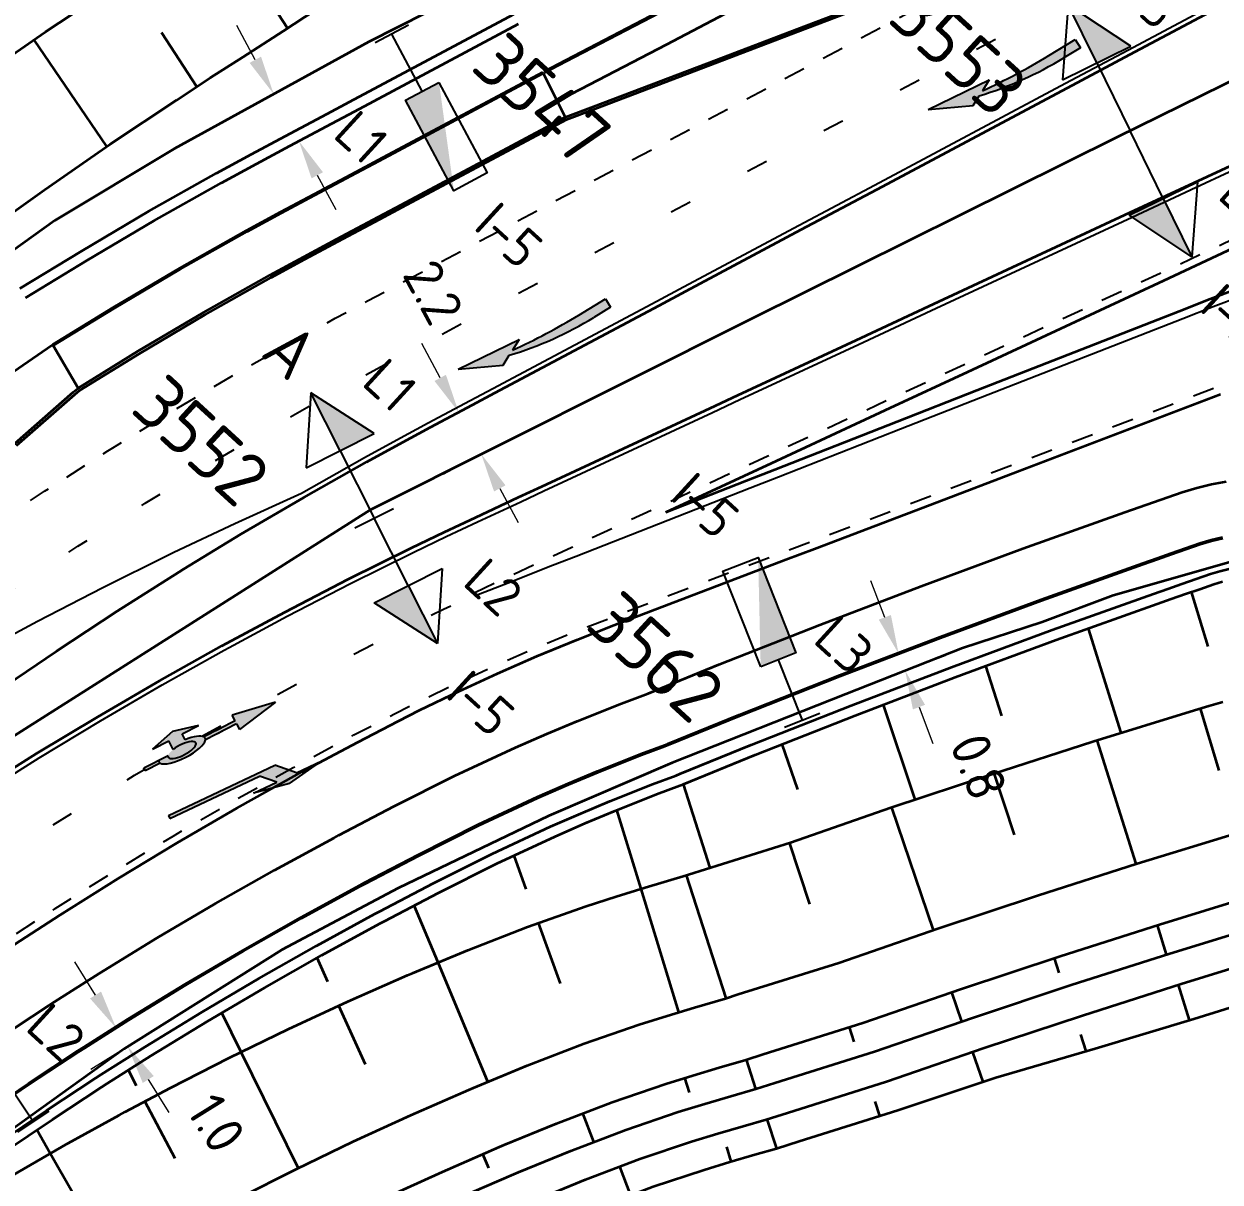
# Model space of a CAD drawing. Header units: metres. Extents: x 134219 to 139080, y 438661 to 444352.
# Drawn here: x 138204.5 to 138259.8, y 439197.4 to 439251 of the extents above; entities that cross this region are included whole.
import ezdxf
from ezdxf.enums import TextEntityAlignment as Align

# ---------------------------------------------------------------- set-up
doc = ezdxf.new("R2010")
doc.units = ezdxf.units.M
doc.linetypes.add('11strp', pattern=[2, 1, -1])
doc.linetypes.add('13strp', pattern=[4, 1, -3])
doc.layers.get('DEFPOINTS').update_dxf_attribs({"color": 193})
for name, color, linetype, lineweight in [('N-WE-KL-ET-T18', 1, 'Continuous', 18), ('N-WE-KL-ET-T25', 7, 'Continuous', 25), ('N-WE-KL-ET_LS_OV_ARMATUUR-S', 7, 'Continuous', 25), ('N-WE-KL-ET_LS_OV_ARMATUUR-T18', 1, 'Continuous', 25), ('N-WE-KL-ET_LS_OV_KABEL-G', 10, 'KL-LS-OV-N', 35), ('N-WE-KL-ET_LS_OV_KABEL-M', 7, 'Continuous', 18), ('Utd-ondergr-nw', 8, '13strp', 35)]:
    doc.layers.add(name, color=color, linetype=linetype, lineweight=lineweight)
doc.layers.add('N-WE-KL-ET_LS_OV_ARMATUUR-T25', color=2, linetype='Continuous')
doc.layers.add('Utd-weg-nw', color=8, linetype='Continuous')
doc.styles.add('ISO18', font='NLCS-ISO.ttf')
doc.styles.add('ISO25', font='NLCS-ISO.ttf')
doc.styles.add('NLCS-ISO', font='NLCS-ISO.ttf')
doc.styles.add('NLCS_18', font='NLCS-ISO.ttf', dxfattribs={"height": 1.8})
doc.linetypes.add('KL-LS-OV-N', pattern='A,4,-1,[103,NLCS.SHX,S=0.75,R=0,X=0,Y=0],-1,4,-1.5,["0V",Standard,S=1,R=0,X=0,Y=-0.5],-3', length=14.5)
doc.dimstyles.new('NLCS_t18_pijl_Dimension_l3_h1', dxfattribs={"dimtxt": 1.8, "dimasz": 1.8, "dimexe": 2, "dimexo": 2, "dimgap": 0.7, "dimtad": 1, "dimdec": 1, "dimzin": 0, "dimdsep": 46, "dimtxsty": 'NLCS_18', "dimcen": 2.5, "dimdle": 2, "dimclrd": 256, "dimclre": 256, "dimclrt": 256, "dimadec": 1, "dimazin": 0, "dimtfac": 1, "dimtdec": 1, "dimtofl": 0, "dimtmove": 1, "dimatfit": 0, "dimfxl": 0, "dimtolj": 1, "dimtzin": 0, "dimlwd": 18, "dimlwe": 18, "dimarcsym": 0})

# ---------------------------------------------------------------- blocks, each defined once
blk = doc.blocks.new('SKL-ET_OV_ARMATUUR_HD_NATRIUM_2x150W-SO (1)')
blk.add_hatch(color=256).paths.add_polyline_path([(-3.493, 0), (-3.493, 1.757), (-6.493, 0)])
for p, q in [((-6.493, 0), (-3.493, 1.757)), ((6.493, 0), (3.493, 1.757)), ((-3.493, -1.757), (-6.493, 0)), ((3.493, -1.757), (6.493, 0))]:
    blk.add_line(p, q)
for points in [[(-3.493, 1.757), (-3.493, -1.757)], [(3.493, 1.757), (3.493, -1.757)], [(0, 1), (0, -1)], [(-3.493, 0), (-6.493, 0)], [(-3.493, 0), (0, 0)], [(3.493, 0), (0, 0)], [(3.493, 0), (6.493, 0)]]:
    blk.add_lwpolyline(points)
blk.add_solid([(3.493, 0), (3.493, -1.757), (6.493, 0)])
at = {"layer": 'N-WE-KL-ET_LS_OV_ARMATUUR-T18', "style": 'ISO18', "flags": 1}
for tag, p in [('TYPE_ARMATUUR', (3.075, -6.821)), ('VERMOGEN_LAMP', (3.075, -10.606)), ('SPIEGELSTAND', (3.075, -14.39)), ('HOOGTE_LICHTMAST', (3.075, -18.175)), ('UITLEGGERHOEK', (3.075, -21.959)), ('TYPE_LICHTMAST', (3.075, -25.744)), ('BOTSVRIENDELIJK', (3.075, -29.528)), ('POSITIE_LICHTMAST', (3.075, -33.313)), ('KABELAANSLUITNG', (3.075, -37.097)), ('VOEDINGSPUNT', (3.075, -48.451))]:
    blk.add_attdef(tag, p, '', height=1.8, dxfattribs=at)
at = {"layer": 'N-WE-KL-ET_LS_OV_ARMATUUR-T18', "style": 'ISO18'}
for tag, p in [('FASE-AANSLUITING_1', (3.075, -40.882)), ('FASE-AANSLUITING_2', (3.075, -44.666)), ('GROEPSNUMMER', (3.075, -52.235))]:
    blk.add_attdef(tag, p, '', height=1.8, dxfattribs=at)
at = {"layer": 'N-WE-KL-ET_LS_OV_ARMATUUR-T25', "style": 'ISO25'}
for tag, p, height in [('MASTNUMMER', (3.075, 7.391), 2.5), ('TYPE_SYMBOOL', (3.075, 3.606), 2.25)]:
    blk.add_attdef(tag, p, '', height=height, dxfattribs=at)
blk = doc.blocks.new('SKL-ET_OV_ARMATUUR_LD_NATRIUM_1x55W-SO')
for points in [[(0, 0.875), (0, -0.875)], [(3, 0), (0, 0)]]:
    blk.add_lwpolyline(points)
blk.add_lwpolyline([(3, 0.875), (7.75, 0.875), (7.75, -0.875), (3, -0.875)], close=True)
blk.add_solid([(3, 0.875), (3, -0.875), (3, 0.875), (7.75, -0.875)])
at = {"layer": 'N-WE-KL-ET-T18', "linetype": 'ByBlock', "style": 'NLCS-ISO'}
blk.add_attdef('GROEPSNUMMER', text='', height=1.8, dxfattribs=at).set_placement((-2, -4), align=Align.RIGHT)
blk.add_attdef('FASE-AANSLUITING', (10, -4), '', height=1.8, dxfattribs=at)
at = {"layer": 'N-WE-KL-ET-T18', "linetype": 'ByBlock', "style": 'NLCS-ISO', "flags": 1}
for tag, p in [('TYPE_ARMATUUR', (7.765, -13.456)), ('TYPE_FABRIKAAT', (7.765, -17.24)), ('VERMOGEN_LAMP', (7.765, -21.025)), ('SPIEGELSTAND', (7.765, -24.809)), ('HOOGTE_LICHTMAST', (7.765, -28.594)), ('UITLEGGERHOEK', (7.765, -32.378)), ('TYPE_LICHTMAST', (7.765, -36.163)), ('BOTSVRIENDELIJK', (7.765, -39.947)), ('POSITIE_LICHTMAST', (7.765, -43.732)), ('KABELAANSLUITING', (7.765, -47.516)), ('VOEDINGSPUNT', (7.765, -51.301))]:
    blk.add_attdef(tag, p, '', height=1.8, dxfattribs=at)
at = {"layer": 'N-WE-KL-ET-T25', "linetype": 'ByBlock', "style": 'NLCS-ISO'}
blk.add_attdef('MASTNUMMER', text='', height=2.5, dxfattribs=at).set_placement((4, 3.31), align=Align.MIDDLE)
at = {"layer": 'N-WE-KL-ET-T25', "linetype": 'ByBlock', "style": 'NLCS-ISO', "flags": 1}
blk.add_attdef('TYPE_SYMBOOL', (7.765, -10.056), '', height=2.5, dxfattribs=at)
blk = doc.blocks.new('*D171')
at = {"layer": 'DEFPOINTS', "color": 0, "transparency": 16777216}
for p in [(138259.279, 439251.5), (138260.826, 439248.583), (138260.826, 439248.583)]:
    blk.add_point(p, dxfattribs=at)
at = {"layer": 'N-WE-KL-ET_LS_OV_KABEL-M', "linetype": 'Continuous', "lineweight": 18, "transparency": 16777216}
for p, q in [((138258.436, 439253.09), (138257.593, 439254.681)), ((138261.669, 439246.993), (138262.512, 439245.402))]:
    blk.add_line(p, q, dxfattribs=at)
at = {"layer": 'N-WE-KL-ET_LS_OV_KABEL-M', "lineweight": 18, "transparency": 16777216}
for p, q in [((138259.279, 439251.5), (138261.047, 439252.436)), ((138260.826, 439248.583), (138262.593, 439249.52))]:
    blk.add_line(p, q, dxfattribs=at)
at = {"layer": 'N-WE-KL-ET_LS_OV_KABEL-M', "transparency": 16777216}
for points in [[(138258.701, 439253.231), (138258.171, 439252.95), (138259.279, 439251.5)], [(138261.934, 439247.133), (138261.403, 439246.852), (138260.826, 439248.583)]]:
    blk.add_solid(points, dxfattribs=at)
at = {"layer": 'N-WE-KL-ET_LS_OV_KABEL-M', "transparency": 16777216, "insert": (138258.165, 439257.018), "char_height": 1.8, "attachment_point": 5, "rotation": 297.9268, "style": 'NLCS_18'}
blk.add_mtext('\\A1;3.3', dxfattribs=at)
blk = doc.blocks.new('*D172')
at = {"layer": 'DEFPOINTS', "color": 0, "transparency": 16777216}
for p in [(138224.609, 439233.019), (138225.655, 439231.077), (138225.655, 439231.077)]:
    blk.add_point(p, dxfattribs=at)
at = {"layer": 'N-WE-KL-ET_LS_OV_KABEL-M', "linetype": 'Continuous', "lineweight": 18, "transparency": 16777216}
for p, q in [((138223.755, 439234.603), (138222.901, 439236.188)), ((138226.51, 439229.493), (138227.364, 439227.908))]:
    blk.add_line(p, q, dxfattribs=at)
at = {"layer": 'N-WE-KL-ET_LS_OV_KABEL-M', "lineweight": 18, "transparency": 16777216}
for p, q in [((138224.609, 439233.019), (138222.848, 439232.07)), ((138225.655, 439231.077), (138223.895, 439230.128))]:
    blk.add_line(p, q, dxfattribs=at)
at = {"layer": 'N-WE-KL-ET_LS_OV_KABEL-M', "transparency": 16777216}
for points in [[(138224.019, 439234.746), (138223.491, 439234.461), (138224.609, 439233.019)], [(138226.774, 439229.635), (138226.245, 439229.35), (138225.655, 439231.077)]]:
    blk.add_solid(points, dxfattribs=at)
at = {"layer": 'N-WE-KL-ET_LS_OV_KABEL-M', "transparency": 16777216, "insert": (138223.438, 439238.564), "char_height": 1.8, "attachment_point": 5, "rotation": 298.3254, "style": 'NLCS_18'}
blk.add_mtext('\\A1;2.2', dxfattribs=at)
blk = doc.blocks.new('*D177')
at = {"layer": 'DEFPOINTS', "color": 0, "transparency": 16777216}
for p in [(138216.055, 439247.734), (138216.055, 439247.734), (138217.219, 439245.562)]:
    blk.add_point(p, dxfattribs=at)
at = {"layer": 'N-WE-KL-ET_LS_OV_KABEL-M', "linetype": 'Continuous', "lineweight": 18, "transparency": 16777216}
for p, q in [((138215.204, 439249.32), (138214.354, 439250.906)), ((138218.07, 439243.976), (138218.921, 439242.389))]:
    blk.add_line(p, q, dxfattribs=at)
at = {"layer": 'N-WE-KL-ET_LS_OV_KABEL-M', "lineweight": 18, "transparency": 16777216}
for p, q in [((138216.055, 439247.734), (138217.817, 439248.679)), ((138217.219, 439245.562), (138218.982, 439246.507))]:
    blk.add_line(p, q, dxfattribs=at)
at = {"layer": 'N-WE-KL-ET_LS_OV_KABEL-M', "transparency": 16777216}
for points in [[(138215.469, 439249.462), (138214.94, 439249.178), (138216.055, 439247.734)], [(138218.334, 439244.118), (138217.806, 439243.834), (138217.219, 439245.562)]]:
    blk.add_solid(points, dxfattribs=at)
at = {"layer": 'N-WE-KL-ET_LS_OV_KABEL-M', "transparency": 16777216, "insert": (138214.903, 439253.267), "char_height": 1.8, "attachment_point": 5, "rotation": 298.2023, "style": 'NLCS_18'}
blk.add_mtext('\\A1;2.5', dxfattribs=at)
blk = doc.blocks.new('*D155')
at = {"layer": 'DEFPOINTS', "color": 0, "transparency": 16777216}
for p in [(138244.956, 439221.845), (138245.256, 439221.058), (138245.256, 439221.058)]:
    blk.add_point(p, dxfattribs=at)
at = {"layer": 'N-WE-KL-ET_LS_OV_KABEL-M', "linetype": 'Continuous', "lineweight": 18, "transparency": 16777216}
for p, q in [((138244.316, 439223.528), (138243.676, 439225.21)), ((138245.896, 439219.375), (138246.536, 439217.693))]:
    blk.add_line(p, q, dxfattribs=at)
at = {"layer": 'N-WE-KL-ET_LS_OV_KABEL-M', "lineweight": 18, "transparency": 16777216}
for p, q in [((138244.956, 439221.845), (138246.825, 439222.557)), ((138245.256, 439221.058), (138247.125, 439221.769))]:
    blk.add_line(p, q, dxfattribs=at)
at = {"layer": 'N-WE-KL-ET_LS_OV_KABEL-M', "transparency": 16777216}
for points in [[(138244.596, 439223.634), (138244.035, 439223.421), (138244.956, 439221.845)], [(138246.176, 439219.482), (138245.616, 439219.269), (138245.256, 439221.058)]]:
    blk.add_solid(points, dxfattribs=at)
at = {"layer": 'N-WE-KL-ET_LS_OV_KABEL-M', "transparency": 16777216, "insert": (138248.658, 439216.616), "char_height": 1.8, "attachment_point": 5, "rotation": 290.8323, "style": 'NLCS_18'}
blk.add_mtext('\\A1;0.8', dxfattribs=at)
blk = doc.blocks.new('*D156')
at = {"layer": 'DEFPOINTS', "color": 0, "transparency": 16777216}
for p in [(138208.769, 439204.531), (138209.302, 439203.677), (138209.302, 439203.677)]:
    blk.add_point(p, dxfattribs=at)
at = {"layer": 'N-WE-KL-ET_LS_OV_KABEL-M', "linetype": 'Continuous', "lineweight": 18, "transparency": 16777216}
for p, q in [((138207.816, 439206.058), (138206.863, 439207.585)), ((138210.255, 439202.15), (138211.207, 439200.623))]:
    blk.add_line(p, q, dxfattribs=at)
at = {"layer": 'N-WE-KL-ET_LS_OV_KABEL-M', "lineweight": 18, "transparency": 16777216}
for p, q in [((138208.769, 439204.531), (138207.072, 439203.472)), ((138209.302, 439203.677), (138207.605, 439202.618))]:
    blk.add_line(p, q, dxfattribs=at)
at = {"layer": 'N-WE-KL-ET_LS_OV_KABEL-M', "transparency": 16777216}
for points in [[(138208.071, 439206.216), (138207.562, 439205.899), (138208.769, 439204.531)], [(138210.509, 439202.309), (138210, 439201.991), (138209.302, 439203.677)]]:
    blk.add_solid(points, dxfattribs=at)
at = {"layer": 'N-WE-KL-ET_LS_OV_KABEL-M', "transparency": 16777216, "insert": (138213.402, 439200.129), "char_height": 1.8, "attachment_point": 5, "rotation": 301.9646, "style": 'NLCS_18'}
blk.add_mtext('\\A1;1.0', dxfattribs=at)
blk = doc.blocks.new('Dwm A2 aanvulling$0$A$C3CD96FA4')
at = {"layer": 'Utd-weg-nw'}
h = blk.add_hatch(color=256, dxfattribs=at)
edge = h.paths.add_edge_path()
edge.add_line((1.033, 0), (1.034, 0.75))
edge.add_line((1.034, 0.75), (1.033, 0.75))
edge.add_line((1.033, 0.75), (1.033, 0.774))
edge.add_ellipse((0.959, 1.95), major_axis=(0, 1.2), ratio=0.3125, start_angle=-168.5419, end_angle=-11.537)
edge.add_line((1.034, 3.126), (1.034, 3.15))
edge.add_line((1.034, 3.15), (1.034, 4.75))
edge.add_line((1.034, 4.75), (1.334, 4.75))
edge.add_line((1.334, 4.75), (0.959, 6.8))
edge.add_line((0.959, 6.8), (0.584, 4.75))
edge.add_line((0.584, 4.75), (0.659, 4.75))
edge.add_line((0.659, 4.75), (0.884, 4.75))
edge.add_line((0.884, 4.75), (0.884, 3.15))
edge.add_line((0.884, 3.15), (0.884, 3.126))
edge.add_ellipse((0.959, 1.95), major_axis=(0, 1.2), ratio=0.3125, start_angle=11.537, end_angle=73.0422)
edge.add_line((0.6, 2.3), (0.3, 2.3))
edge.add_line((0.3, 2.3), (0.3, 3.15))
edge.add_line((0.3, 3.15), (0, 1.95))
edge.add_line((0, 1.95), (0.3, 0.75))
edge.add_line((0.3, 0.75), (0.3, 1.6))
edge.add_line((0.3, 1.6), (0.659, 1.6))
edge.add_line((0.659, 1.6), (0.749, 1.6))
edge.add_ellipse((0.959, 1.95), major_axis=(0, 0.72), ratio=0.333997, start_angle=161.8264, end_angle=479.0871, ccw=False)
edge.add_line((0.884, 1.266), (0.884, 0.774))
edge.add_line((0.884, 0.774), (0.884, 0.75))
edge.add_line((0.884, 0.75), (0.884, 0))
edge.add_line((0.884, 0), (1.033, 0))
for p, q in [((0.959, 6.8), (0.584, 4.75)), ((0.959, 6.8), (1.334, 4.75)), ((0.3, 3.15), (0, 1.95)), ((0.3, 2.3), (0.3, 3.15)), ((0.6, 2.3), (0.3, 2.3)), ((0, 1.95), (0.3, 0.75)), ((0.3, 0.75), (0.3, 1.6)), ((0.749, 1.6), (0.3, 1.6))]:
    blk.add_line(p, q, dxfattribs=at)
at = {"layer": 'Utd-weg-nw', "linetype": 'Continuous'}
for p, q in [((0.884, 4.75), (0.584, 4.75)), ((0.884, 4.75), (0.884, 3.126)), ((1.034, 4.75), (1.034, 3.126)), ((1.034, 4.75), (1.334, 4.75)), ((0.883, 4.016), (0.883, 3.754)), ((1.034, 4.016), (1.034, 3.754))]:
    blk.add_line(p, q, dxfattribs=at)
at = {"layer": 'Utd-weg-nw'}
for points in [[(0.884, 0), (0.884, 1.266)], [(1.034, 0.774), (1.033, 0)], [(1.033, 0), (0.883, 0)], [(1.033, 0), (0.883, 0)]]:
    blk.add_lwpolyline(points, dxfattribs=at)
at = {"layer": 'Utd-weg-nw', "linetype": 'Continuous'}
for major_axis, ratio, start_param, end_param in [((0, 1.2), 0.3125, 0.20148, 1.274828), ((0, 1.2), 0.3125, -0.20148, 0.20148), ((0, 1.2), 0.3125, -0.20148, 0.20148), ((0, 1.2), 0.3125, -2.940235, -0.20148), ((0, 0.72), 0.333997, 2.824404, 8.361647), ((0, 1.2), 0.3125, 2.940235, 3.34295)]:
    blk.add_ellipse((0.959, 1.95), major_axis=major_axis, ratio=ratio, start_param=start_param, end_param=end_param, dxfattribs=at)
blk = doc.blocks.new('Dwm A2 aanvulling$0$pijlre_750')
blk.add_hatch(color=256).paths.add_polyline_path([(5.196, -0.375), (4, -0.375), (5.7, -0.675), (7.5, -0.375), (6.2, -0.375), (5.45, 0.375), (0, 0.375), (0, 0.225), (4.596, 0.225)])
for p, q in [((0, 0.375), (5.45, 0.375)), ((0, 0.375), (0, 0.225)), ((0, 0.225), (4.596, 0.225)), ((5.196, -0.375), (4.596, 0.225)), ((6.2, -0.375), (5.45, 0.375)), ((4, -0.375), (5.196, -0.375)), ((5.7, -0.675), (4, -0.375)), ((5.7, -0.675), (7.5, -0.375)), ((6.2, -0.375), (7.5, -0.375))]:
    blk.add_line(p, q)
blk = doc.blocks.new('Dwm A2 aanvulling$0$pijlverdrre_750')
at = {"linetype": 'Continuous'}
blk.add_hatch(color=256, dxfattribs=at).paths.add_polyline_path([(7.5, -0.985), (5.63, -0.065), (5.15, -0.305, 0.06388), (0.9, 0.225), (0, 0.225), (0, -0.225), (1.44, -0.225, -0.028875), (4.9, -0.425, -0.000002), (4.9, -0.425), (4.38, -0.695)])
for p, q in [((0, 0.225), (0.9, 0.225)), ((0, -0.225), (0, 0.225)), ((1.44, -0.225), (0, -0.225)), ((4.38, -0.695), (4.9, -0.425)), ((5.63, -0.065), (5.15, -0.305)), ((7.5, -0.985), (5.63, -0.065)), ((7.5, -0.985), (4.38, -0.695))]:
    blk.add_line(p, q, dxfattribs=at)
for centre, radius, start, end in [((0.959, -16.605), 16.83, 75.5814, 90.2017), ((1.44, -30.255), 30.03, 83.3837, 89.9999)]:
    blk.add_arc(centre, radius, start, end, dxfattribs=at)

msp = doc.modelspace()

# ---------------------------------------------------------------- linework, layer by layer
at = {"layer": 'N-WE-KL-ET_LS_OV_KABEL-G', "flags": 128}
for points, elevation in [([(138226.414, 439370.476), (138226.42, 439370.481), (138226.776, 439370.288), (138227.324, 439370.25), (138230.284, 439368.206), (138232.096, 439367.226), (138237.948, 439362.023), (138243.245, 439356.439), (138248.653, 439349.638), (138252.111, 439344.303), (138254.794, 439338.276), (138255.759, 439335.725), (138259.21, 439330.172), (138265.473, 439315.997), (138268.846, 439307.242), (138269.666, 439304.795), (138271.264, 439298.127), (138272.202, 439297.124), (138272.175, 439297.146), (138271.913, 439295.709), (138271.421, 439293.956), (138270.219, 439290.235), (138269.276, 439287.525), (138268.388, 439283.681), (138266.984, 439279.378), (138265.729, 439276.548), (138264.399, 439274.521), (138262.916, 439273.131), (138255.872, 439268.774), (138246.394, 439263.303), (138237.65, 439258.493), (138229.749, 439254.86), (138220.455, 439250.155), (138211.448, 439245.199), (138205.939, 439241.878), (138201.484, 439238.69), (138199.37, 439237.204), (138190.419, 439229.419), (138177.688, 439218.522), (138159.934, 439203.43)], 2.943), ([(138185.681, 439205.738), (138186.521, 439205.906), (138198.472, 439214.521), (138220.547, 439228.517), (138238.19, 439237.361), (138255.078, 439245.748), (138277.625, 439256.868), (138279.232, 439254.446)], 6.163)]:
    msp.add_lwpolyline(points, dxfattribs=dict(at, elevation=elevation))
msp.add_lwpolyline([(138294.714, 439236.795), (138294.438, 439235.288), (138291.412, 439235.799), (138288.598, 439236.074), (138285.981, 439236.293), (138282.576, 439236.359), (138280.188, 439236.286), (138278.332, 439236.202), (138276.455, 439235.993), (138273.392, 439235.522), (138273.626, 439234.314), (138273.659, 439232.912), (138273.382, 439231.484), (138272.787, 439230.025), (138271.879, 439228.729), (138270.749, 439227.653), (138269.745, 439227.067), (138268.244, 439226.518), (138266.884, 439226.458), (138261.623, 439226.467), (138254.871, 439224.544), (138251.588, 439223.305), (138247.914, 439222.108), (138242.512, 439219.973), (138234.474, 439216.794), (138228.777, 439214.34), (138221.803, 439210.995), (138216.432, 439208.147), (138209.134, 439203.572), (138203.318, 439199.383), (138200.515, 439197.499), (138193.395, 439192.578), (138184.374, 439186.217), (138177.855, 439181.587), (138174.245, 439179.131), (138167.018, 439174.28), (138162.561, 439171.136), (138157.832, 439167.683), (138150.757, 439162.692), (138150.75, 439162.696), (138143.27, 439157.68), (138141.827, 439157.127), (138141.191, 439155.48)], dxfattribs=at)
at = {"layer": 'Utd-ondergr-nw', "linetype": 'Continuous', "flags": 128}
for points in [[(138204.165, 439231.472), (138206.851, 439233.84), (138207.068, 439234.028), (138209.836, 439235.724), (138212.875, 439237.519), (138215.93, 439239.241), (138217.501, 439240.1), (138219.015, 439240.912), (138220.96, 439241.949), (138221.998, 439242.502), (138229.59, 439246.549), (138230.904, 439247.049), (138236.581, 439249.211), (138240.296, 439250.626), (138249.687, 439254.203), (138252.425, 439256.026), (138258.075, 439259.788), (138266.45, 439265.401)], [(138228.555, 439248.772), (138229.564, 439249.294), (138233.502, 439251.347), (138237.427, 439253.428), (138241.806, 439255.862), (138246.167, 439258.329), (138250.509, 439260.83), (138254.831, 439263.364), (138256.845, 439264.561)], [(138228.579, 439248.728), (138229.587, 439249.25), (138233.526, 439251.303), (138237.451, 439253.384), (138241.831, 439255.818), (138246.192, 439258.286), (138250.534, 439260.787), (138254.857, 439263.321), (138256.871, 439264.518)], [(138229.261, 439247.449), (138230.269, 439247.97), (138234.217, 439250.028), (138238.15, 439252.114), (138242.54, 439254.553), (138246.911, 439257.027), (138251.263, 439259.533), (138255.595, 439262.073), (138258.9, 439264.041)], [(138165.369, 439213.237), (138172.183, 439220.549), (138179.359, 439228.361), (138180.274, 439229.243), (138182.676, 439231.504), (138185.105, 439233.731), (138185.39, 439233.988), (138187.482, 439236.026), (138190.228, 439238.595), (138193.038, 439241.107), (138195.909, 439243.559), (138198.841, 439245.951), (138199.078, 439246.14), (138199.534, 439246.432), (138202.367, 439248.451), (138205.499, 439250.614), (138208.655, 439252.708), (138210.271, 439253.755), (138211.802, 439254.733), (138213.666, 439255.944), (138214.656, 439256.587), (138221.945, 439261.202)], [(138171.805, 439211.352), (138176.363, 439216.244), (138183.304, 439223.84), (138184.172, 439224.682), (138186.502, 439226.882), (138188.863, 439229.053), (138189.14, 439229.304), (138191.173, 439231.296), (138193.84, 439233.804), (138196.569, 439236.256), (138199.358, 439238.65), (138202.208, 439240.984), (138202.438, 439241.169), (138202.704, 439241.338), (138205.458, 439243.309), (138208.494, 439245.415), (138211.553, 439247.454), (138213.124, 439248.477), (138214.63, 439249.441), (138216.489, 439250.649), (138217.478, 439251.292), (138224.768, 439255.907)], [(138213.436, 439255.795), (138216.694, 439250.782)], [(138229.534, 439246.661), (138230.849, 439247.161), (138236.525, 439249.323), (138240.24, 439250.738), (138249.631, 439254.315)], [(138203.223, 439220.076), (138206.003, 439221.969), (138208.817, 439223.816), (138211.661, 439225.616), (138211.89, 439225.758), (138214.537, 439227.37), (138217.443, 439229.076), (138220.358, 439230.723), (138221.856, 439231.545), (138223.301, 439232.322), (138225.246, 439233.359), (138226.284, 439233.912), (138233.876, 439237.959), (138235.112, 439238.617), (138240.447, 439241.462), (138243.939, 439243.323), (138252.767, 439248.029), (138255.649, 439249.564), (138261.595, 439252.734)], [(138204.322, 439238.736), (138207.163, 439240.473), (138210.281, 439242.313), (138213.417, 439244.076), (138215.028, 439244.957), (138216.582, 439245.789), (138218.527, 439246.825), (138219.565, 439247.379), (138227.156, 439251.425)], [(138204.574, 439238.304), (138207.408, 439240.038), (138210.519, 439241.873), (138213.647, 439243.633), (138215.255, 439244.511), (138216.805, 439245.341), (138218.75, 439246.378), (138219.788, 439246.931), (138227.38, 439250.978)], [(138204.962, 439250.243), (138208.33, 439245.301)], [(138210.865, 439250.575), (138212.495, 439248.067)], [(138205.834, 439236.145), (138208.634, 439237.859), (138211.709, 439239.674), (138214.8, 439241.415), (138216.389, 439242.283), (138217.921, 439243.104), (138219.866, 439244.141), (138220.904, 439244.694), (138228.496, 439248.741)], [(138207.005, 439234.136), (138205.859, 439236.102), (138208.659, 439237.815), (138211.733, 439239.63), (138214.823, 439241.37), (138216.412, 439242.239), (138217.944, 439243.06), (138219.889, 439244.096), (138220.926, 439244.649), (138228.518, 439248.696), (138229.534, 439246.661)], [(138234.182, 439228.387), (138237.809, 439230.076), (138239.078, 439230.667), (138244.559, 439233.22), (138248.147, 439234.891), (138257.215, 439239.115), (138260.175, 439240.494), (138266.283, 439243.339), (138275.499, 439247.267), (138276.263, 439247.592), (138276.291, 439247.604), (138277.208, 439247.949), (138278.15, 439248.217), (138279.111, 439248.408), (138280.084, 439248.52), (138281.063, 439248.552), (138282.041, 439248.505), (138283.012, 439248.377), (138283.97, 439248.171), (138284.908, 439247.888), (138285.819, 439247.528), (138286.698, 439247.096), (138287.539, 439246.594), (138287.776, 439246.434)], [(138202.289, 439215.465), (138205.089, 439217.223), (138207.918, 439218.933), (138210.774, 439220.594), (138213.655, 439222.208), (138213.887, 439222.335), (138216.562, 439223.772), (138219.493, 439225.287), (138222.427, 439226.742), (138223.933, 439227.466), (138225.384, 439228.148), (138227.382, 439229.079), (138228.448, 439229.575), (138236.246, 439233.208), (138237.516, 439233.799), (138242.997, 439236.352), (138246.584, 439238.023), (138255.652, 439242.247), (138258.612, 439243.625), (138264.72, 439246.471)], [(138207.005, 439234.136), (138209.774, 439235.833), (138212.815, 439237.629), (138215.873, 439239.352), (138217.444, 439240.211), (138218.959, 439241.024), (138220.904, 439242.061), (138221.942, 439242.614), (138229.534, 439246.661)], [(138259.366, 439238.261), (138260.673, 439238.757)], [(138234.182, 439228.387), (138237.92, 439229.852), (138239.229, 439230.365), (138244.879, 439232.58), (138248.576, 439234.03), (138257.924, 439237.694), (138259.367, 439238.26)], [(138164.18, 439199.927), (138171.46, 439206.865), (138178.715, 439213.822), (138185.886, 439220.88), (138186.772, 439221.641), (138189.171, 439223.658), (138191.603, 439225.641), (138191.889, 439225.87), (138194.065, 439227.591), (138196.89, 439229.758), (138199.754, 439231.88), (138202.657, 439233.955), (138205.597, 439235.984), (138205.834, 439236.145)], [(138194.391, 439222.281), (138196.336, 439224.242), (138198.874, 439226.725), (138201.462, 439229.171), (138204.1, 439231.579), (138206.788, 439233.948), (138207.005, 439234.136)], [(138204.07, 439208.401), (138206.161, 439209.754), (138208.867, 439211.448), (138211.598, 439213.096), (138214.356, 439214.697), (138217.139, 439216.252), (138217.362, 439216.374), (138219.946, 439217.759), (138221.81, 439218.727), (138222.803, 439219.229), (138224.595, 439220.099), (138226.405, 439220.934), (138228.23, 439221.732), (138230.071, 439222.494), (138231.789, 439223.166), (138239.745, 439226.196), (138241.06, 439226.697), (138246.736, 439228.858), (138250.451, 439230.272), (138259.843, 439233.847)], [(138233.364, 439220.006), (138236.646, 439221.339), (138241.309, 439223.181), (138245.992, 439224.972), (138250.695, 439226.71), (138255.417, 439228.396), (138256.08, 439228.628), (138256.743, 439228.859), (138257.407, 439229.089), (138258.071, 439229.318), (138258.739, 439229.525), (138259.418, 439229.69), (138260.107, 439229.812)], [(138234.28, 439217.679), (138237.578, 439219.019), (138242.215, 439220.851), (138246.872, 439222.632), (138251.549, 439224.36), (138256.245, 439226.037), (138256.904, 439226.268), (138257.563, 439226.498), (138258.223, 439226.726), (138258.884, 439226.954), (138259.403, 439227.115), (138259.932, 439227.243)], [(138234.299, 439217.633), (138237.596, 439218.972), (138242.233, 439220.804), (138246.89, 439222.585), (138251.566, 439224.313), (138256.261, 439225.99), (138256.92, 439226.221), (138257.58, 439226.45), (138258.24, 439226.679), (138258.9, 439226.907), (138259.417, 439227.066), (138259.942, 439227.194)], [(138234.83, 439216.283), (138238.137, 439217.627), (138242.758, 439219.453), (138247.4, 439221.228), (138252.061, 439222.951), (138256.741, 439224.622), (138257.398, 439224.852), (138258.056, 439225.081), (138258.713, 439225.309), (138259.372, 439225.535), (138259.802, 439225.669), (138260.24, 439225.775)], [(138235.013, 439215.818), (138238.323, 439217.163), (138242.94, 439218.987), (138247.576, 439220.76), (138252.232, 439222.481), (138256.907, 439224.15), (138257.563, 439224.38), (138258.22, 439224.608), (138258.877, 439224.836), (138259.534, 439225.063), (138259.935, 439225.187)], [(138236.954, 439205.9), (138237.54, 439206.089), (138242.183, 439207.549), (138246.77, 439209.132), (138251.372, 439210.663), (138255.989, 439212.141), (138260.62, 439213.567), (138261.144, 439213.725), (138262.08, 439213.483), (138263.882, 439213.178), (138266.205, 439213.023), (138268.533, 439213.133), (138270.837, 439213.507), (138273.086, 439214.14), (138275.252, 439215.026), (138277.306, 439216.153), (138279.221, 439217.507), (138280.973, 439219.072), (138282.538, 439220.828), (138283.896, 439222.752), (138284.768, 439224.294)], [(138259.262, 439222.176), (138258.504, 439224.707)], [(138255.238, 439218.181), (138253.733, 439223.017)], [(138249.726, 439218.973), (138248.98, 439221.278)], [(138167.534, 439179.677), (138175.191, 439184.839), (138183.498, 439190.476), (138191.788, 439196.139), (138200.062, 439201.829), (138201.029, 439202.496), (138203.328, 439204.051), (138205.649, 439205.571), (138205.921, 439205.746), (138207.991, 439207.056), (138210.667, 439208.695), (138213.369, 439210.288), (138216.095, 439211.834), (138218.845, 439213.334), (138219.066, 439213.452), (138221.618, 439214.787), (138224.414, 439216.19), (138227.23, 439217.503), (138228.682, 439218.138), (138230.086, 439218.725), (138232.14, 439219.542), (138233.245, 439219.961), (138233.364, 439220.006)], [(138237.895, 439203.062), (138238.689, 439203.317), (138243.301, 439204.766), (138247.857, 439206.336), (138252.428, 439207.854), (138257.014, 439209.321), (138261.211, 439210.613), (138261.481, 439210.544), (138263.547, 439210.197), (138266.21, 439210.023), (138268.879, 439210.153), (138271.518, 439210.585), (138274.094, 439211.315), (138276.574, 439212.333), (138278.925, 439213.627), (138281.116, 439215.181), (138283.12, 439216.976), (138284.909, 439218.989), (138285.849, 439220.262)], [(138235.14, 439211.598), (138235.243, 439211.631), (138239.948, 439213.117), (138244.597, 439214.724), (138249.261, 439216.279), (138253.94, 439217.78), (138258.633, 439219.229), (138259.292, 439219.428), (138259.951, 439219.625)], [(138245.725, 439215.1), (138244.249, 439219.488)], [(138259.784, 439216.446), (138258.918, 439219.315)], [(138238.35, 439201.717), (138239.235, 439202.001), (138243.832, 439203.443), (138248.374, 439205.008), (138252.93, 439206.521), (138257.5, 439207.982), (138261.257, 439209.138), (138263.389, 439208.781), (138266.213, 439208.598), (138269.043, 439208.738), (138271.842, 439209.198), (138274.573, 439209.973), (138277.202, 439211.054), (138279.694, 439212.428), (138282.016, 439214.077), (138284.139, 439215.981), (138286.034, 439218.115), (138286.557, 439218.8)], [(138168.928, 439177.602), (138176.591, 439182.768), (138184.905, 439188.409), (138193.202, 439194.077), (138201.482, 439199.771), (138202.443, 439200.434), (138204.713, 439201.97), (138207.004, 439203.47), (138207.272, 439203.642), (138209.314, 439204.935), (138211.955, 439206.552), (138214.621, 439208.124), (138217.311, 439209.65), (138220.024, 439211.13), (138220.242, 439211.246), (138222.759, 439212.563), (138225.503, 439213.94), (138228.25, 439215.221), (138229.665, 439215.839), (138231.034, 439216.412), (138233.039, 439217.209), (138234.128, 439217.622), (138234.28, 439217.679)], [(138168.956, 439177.56), (138176.619, 439182.727), (138184.933, 439188.368), (138193.23, 439194.036), (138201.51, 439199.73), (138202.471, 439200.393), (138204.741, 439201.928), (138207.031, 439203.428), (138207.299, 439203.6), (138209.341, 439204.892), (138211.981, 439206.509), (138214.646, 439208.08), (138217.335, 439209.606), (138220.048, 439211.086), (138220.266, 439211.202), (138222.782, 439212.518), (138225.525, 439213.895), (138228.27, 439215.175), (138229.684, 439215.793), (138231.053, 439216.365), (138233.057, 439217.163), (138234.146, 439217.575), (138234.299, 439217.633)], [(138240.285, 439215.568), (138239.575, 439217.657)], [(138255.937, 439212.124), (138254.14, 439217.842)], [(138238.835, 439200.303), (138239.809, 439200.615), (138244.391, 439202.051), (138248.917, 439203.61), (138253.458, 439205.117), (138258.013, 439206.572), (138261.359, 439207.601), (138263.221, 439207.29), (138266.216, 439207.098), (138269.216, 439207.248), (138272.182, 439207.737), (138275.077, 439208.56), (138277.863, 439209.707), (138280.503, 439211.165), (138282.964, 439212.914), (138285.212, 439214.933), (138287.219, 439217.196), (138287.261, 439217.249)], [(138169.098, 439175.909), (138169.765, 439176.357), (138177.431, 439181.526), (138185.749, 439187.17), (138194.05, 439192.84), (138202.334, 439198.536), (138203.291, 439199.197), (138205.545, 439200.721), (138207.816, 439202.209), (138208.083, 439202.38), (138210.108, 439203.662), (138212.728, 439205.266), (138215.372, 439206.825), (138218.04, 439208.339), (138220.731, 439209.807), (138220.948, 439209.922), (138223.443, 439211.228), (138226.156, 439212.589), (138228.862, 439213.851), (138230.254, 439214.46), (138231.603, 439215.024), (138233.578, 439215.81), (138234.659, 439216.219), (138234.83, 439216.283)], [(138250.309, 439213.467), (138249.378, 439216.316)], [(138194.332, 439192.427), (138202.618, 439198.125), (138203.574, 439198.785), (138205.822, 439200.305), (138208.087, 439201.789), (138208.353, 439201.959), (138210.373, 439203.238), (138212.985, 439204.838), (138215.622, 439206.392), (138218.283, 439207.902), (138220.967, 439209.366), (138221.183, 439209.481), (138223.671, 439210.783), (138226.374, 439212.139), (138229.066, 439213.395), (138230.451, 439214), (138231.792, 439214.561), (138233.758, 439215.343), (138234.835, 439215.751), (138235.013, 439215.818)], [(138236.237, 439211.945), (138235.013, 439215.818)], [(138239.299, 439198.962), (138240.354, 439199.301), (138244.922, 439200.73), (138249.45, 439202.239), (138254.035, 439203.581), (138258.598, 439204.96), (138261.475, 439205.849), (138263.031, 439205.596), (138266.219, 439205.395), (138269.413, 439205.546), (138272.564, 439206.1), (138275.63, 439207.011), (138278.571, 439208.266), (138281.348, 439209.847), (138283.833, 439211.848), (138286.271, 439213.899), (138287.956, 439215.611)], [(138233.047, 439210.969), (138231.93, 439214.616)], [(138246.561, 439209.06), (138244.634, 439214.737)], [(138240.846, 439210.264), (138239.908, 439213.105)], [(138227.737, 439210.95), (138227.169, 439212.51)], [(138188.549, 439188.477), (138194.578, 439192.069), (138203.216, 439197.258), (138204.213, 439197.853), (138206.555, 439199.202), (138208.913, 439200.507), (138209.189, 439200.657), (138211.288, 439201.771), (138213.999, 439203.151), (138216.73, 439204.478), (138219.48, 439205.75), (138222.249, 439206.968), (138222.472, 439207.063), (138225.033, 439208.129), (138227.792, 439209.209), (138230.51, 439210.164), (138231.898, 439210.614), (138233.24, 439211.029), (138235.14, 439211.598)], [(138236.975, 439205.907), (138235.14, 439211.598)], [(138234.795, 439205.259), (138233.047, 439210.969)], [(138223.653, 439207.555), (138222.551, 439210.197)], [(138229.323, 439206.586), (138228.304, 439209.389)], [(138257.348, 439207.934), (138256.922, 439209.292)], [(138218.565, 439206.668), (138218.062, 439207.776)], [(138252.382, 439207.089), (138252.161, 439207.766)], [(138225.954, 439202.04), (138223.653, 439207.555)], [(138247.877, 439204.837), (138247.417, 439206.184)], [(138257.874, 439206.528), (138258.385, 439204.896)], [(138163.253, 439166.829), (138171.819, 439171.858), (138172.515, 439172.265), (138180.541, 439176.927), (138189.299, 439181.954), (138197.97, 439187.12), (138206.623, 439192.319), (138207.607, 439192.906), (138209.88, 439194.207), (138212.163, 439195.464), (138212.431, 439195.608), (138214.464, 439196.68), (138217.089, 439198.008), (138219.734, 439199.284), (138222.397, 439200.507), (138225.078, 439201.677), (138225.294, 439201.768), (138227.771, 439202.79), (138230.405, 439203.808), (138232.958, 439204.686), (138234.257, 439205.097), (138235.516, 439205.477), (138236.954, 439205.9)], [(138220.306, 439202.837), (138219.069, 439205.56)], [(138214.551, 439203.419), (138213.657, 439205.233)], [(138242.903, 439203.896), (138242.685, 439204.572)], [(138253.365, 439204.23), (138253.617, 439203.458)], [(138217.192, 439198.058), (138214.551, 439203.419)], [(138248.369, 439203.421), (138248.842, 439202.037)], [(138164.962, 439164.364), (138173.491, 439169.368), (138174.189, 439169.775), (138182.222, 439174.442), (138190.988, 439179.475), (138199.666, 439184.645), (138208.327, 439189.85), (138209.305, 439190.432), (138211.542, 439191.71), (138213.789, 439192.942), (138214.052, 439193.083), (138216.052, 439194.135), (138218.634, 439195.437), (138221.236, 439196.687), (138223.856, 439197.885), (138226.493, 439199.031), (138226.705, 439199.12), (138229.14, 439200.121), (138231.711, 439201.107), (138234.182, 439201.947), (138235.436, 439202.338), (138236.653, 439202.701), (138237.895, 439203.062)], [(138238.35, 439201.717), (138237.916, 439203.069)], [(138209.717, 439201.86), (138209.334, 439202.581)], [(138235.282, 439201.549), (138235.073, 439202.225)], [(138165.774, 439163.193), (138174.286, 439168.185), (138174.984, 439168.593), (138183.02, 439173.262), (138191.79, 439178.297), (138200.471, 439183.47), (138209.136, 439188.677), (138210.111, 439189.257), (138212.332, 439190.524), (138214.561, 439191.745), (138214.822, 439191.884), (138216.806, 439192.926), (138219.368, 439194.216), (138221.949, 439195.454), (138224.548, 439196.64), (138227.165, 439197.774), (138227.375, 439197.863), (138229.79, 439198.853), (138232.332, 439199.825), (138234.764, 439200.646), (138235.996, 439201.028), (138237.194, 439201.383), (138238.35, 439201.717)], [(138211.505, 439198.5), (138210.101, 439201.14)], [(138243.852, 439201.139), (138244.069, 439200.463)], [(138230.861, 439199.262), (138230.351, 439200.585)], [(138166.629, 439161.96), (138175.123, 439166.94), (138175.82, 439167.348), (138183.861, 439172.019), (138192.634, 439177.057), (138201.319, 439182.232), (138209.988, 439187.442), (138210.959, 439188.02), (138213.163, 439189.275), (138215.373, 439190.484), (138215.632, 439190.622), (138217.6, 439191.653), (138220.141, 439192.93), (138222.7, 439194.155), (138225.278, 439195.329), (138227.872, 439196.452), (138228.08, 439196.539), (138230.474, 439197.518), (138232.985, 439198.474), (138235.376, 439199.277), (138236.586, 439199.649), (138237.763, 439199.995), (138238.835, 439200.303)], [(138238.866, 439200.313), (138239.299, 439198.962)], [(138205.724, 439198.723), (138205.099, 439199.816)], [(138167.477, 439160.736), (138175.974, 439165.672), (138176.666, 439166.09), (138184.68, 439170.807), (138193.443, 439175.868), (138202.117, 439181.069), (138210.772, 439186.305), (138211.738, 439186.884), (138213.922, 439188.134), (138216.112, 439189.338), (138216.369, 439189.475), (138218.318, 439190.501), (138220.837, 439191.771), (138223.374, 439192.99), (138225.932, 439194.153), (138228.537, 439195.207), (138228.747, 439195.289), (138231.127, 439196.244), (138233.605, 439197.194), (138235.956, 439197.978), (138237.145, 439198.341), (138238.302, 439198.678), (138239.299, 439198.962)], [(138236.991, 439199.032), (138237.193, 439198.355)], [(138208.696, 439193.529), (138205.724, 439198.723)], [(138226.003, 439198.044), (138225.723, 439198.696)], [(138232.051, 439198.118), (138232.55, 439196.789)]]:
    msp.add_lwpolyline(points, dxfattribs=at)
at = {"layer": 'Utd-weg-nw', "linetype": '11strp', "flags": 128}
for points in [[(138010.92, 439088.002), (138019.24, 439093.549), (138027.56, 439099.096), (138035.881, 439104.643), (138044.201, 439110.19), (138052.522, 439115.738), (138055.029, 439117.409), (138060.832, 439121.287), (138069.124, 439126.86), (138077.399, 439132.458), (138085.656, 439138.082), (138088.459, 439140), (138093.895, 439143.731), (138096.179, 439145.303), (138102.118, 439149.406), (138110.322, 439155.106), (138118.509, 439160.831), (138126.678, 439166.582), (138134.829, 439172.359), (138142.963, 439178.16), (138147.022, 439181.07), (138147.294, 439181.265), (138147.853, 439181.669), (138149.457, 439182.863), (138151.038, 439184.089), (138152.593, 439185.346), (138154.123, 439186.634), (138154.597, 439187.043), (138158.644, 439190.57), (138159.249, 439191.098), (138166.188, 439197.176), (138173.709, 439203.803), (138181.207, 439210.451), (138188.623, 439217.202), (138189.537, 439217.928), (138191.95, 439219.81), (138194.391, 439221.658), (138194.677, 439221.871), (138196.86, 439223.47), (138199.689, 439225.479), (138202.553, 439227.441), (138205.45, 439229.357), (138208.381, 439231.225), (138208.617, 439231.372), (138211.344, 439233.044), (138214.338, 439234.815), (138217.349, 439236.512), (138218.896, 439237.36), (138220.388, 439238.161), (138222.333, 439239.197), (138223.371, 439239.75), (138230.963, 439243.797), (138232.199, 439244.456), (138237.534, 439247.3), (138241.026, 439249.162), (138249.854, 439253.867), (138252.592, 439255.69), (138258.243, 439259.453), (138266.618, 439265.066), (138270.45, 439267.634), (138271.034, 439268.045), (138271.818, 439268.666), (138272.559, 439269.336), (138273.256, 439270.054), (138273.904, 439270.815), (138274.501, 439271.617), (138275.045, 439272.456), (138275.533, 439273.329), (138275.87, 439274.024)], [(138225.351, 439224.681), (138226.779, 439225.352), (138228.777, 439226.283), (138229.843, 439226.779), (138237.641, 439230.412), (138238.911, 439231.003), (138244.392, 439233.556), (138247.979, 439235.227), (138257.047, 439239.451), (138260.007, 439240.829), (138266.116, 439243.674), (138275.331, 439247.602), (138276.142, 439247.947), (138276.82, 439248.213), (138277.767, 439248.51), (138278.735, 439248.729), (138279.718, 439248.87), (138280.709, 439248.931), (138281.702, 439248.913), (138282.689, 439248.814), (138283.666, 439248.637), (138284.625, 439248.381), (138285.561, 439248.049), (138286.467, 439247.643), (138287.337, 439247.165), (138287.975, 439246.753)], [(138014.387, 439082.802), (138022.707, 439088.349), (138031.027, 439093.896), (138039.348, 439099.443), (138047.668, 439104.99), (138055.989, 439110.537), (138058.496, 439112.209), (138064.311, 439116.094), (138072.618, 439121.678), (138080.909, 439127.287), (138089.182, 439132.921), (138091.991, 439134.843), (138097.438, 439138.582), (138099.726, 439140.157), (138105.676, 439144.267), (138113.896, 439149.979), (138122.099, 439155.715), (138130.37, 439161.355), (138139.291, 439166.083), (138148.2, 439170.841), (138152.65, 439173.231), (138156.718, 439176.156), (138164.997, 439181.807), (138165.659, 439182.261), (138173.26, 439187.485), (138181.506, 439193.188), (138189.734, 439198.917), (138197.946, 439204.673), (138198.905, 439205.347), (138201.231, 439206.955), (138203.58, 439208.527), (138203.856, 439208.709), (138205.951, 439210.064), (138208.661, 439211.762), (138211.398, 439213.413), (138214.161, 439215.018), (138216.949, 439216.576), (138217.173, 439216.698), (138219.762, 439218.086), (138221.639, 439219.06), (138222.636, 439219.564), (138224.435, 439220.438), (138226.251, 439221.276), (138228.083, 439222.077), (138229.931, 439222.842), (138231.656, 439223.517), (138239.577, 439226.532), (138240.892, 439227.032), (138246.569, 439229.193), (138250.284, 439230.607), (138259.676, 439234.182), (138260.799, 439234.607)]]:
    msp.add_lwpolyline(points, dxfattribs=at)
at = {"layer": 'Utd-weg-nw', "linetype": 'Continuous', "flags": 128}
for points in [[(138202.134, 439221.741), (138205.131, 439223.353), (138208.15, 439224.913), (138211.191, 439226.42), (138211.436, 439226.538), (138214.254, 439227.873), (138217.336, 439229.274), (138220.254, 439230.922), (138221.754, 439231.745), (138223.201, 439232.523), (138225.146, 439233.56), (138226.183, 439234.113), (138233.775, 439238.16), (138235.011, 439238.819), (138240.347, 439241.663), (138243.839, 439243.524), (138252.667, 439248.23), (138255.548, 439249.766), (138261.495, 439252.935)], [(138202.415, 439215.278), (138205.213, 439217.034), (138208.038, 439218.742), (138210.89, 439220.402), (138213.769, 439222.014), (138214, 439222.14), (138216.672, 439223.576), (138219.6, 439225.089), (138222.531, 439226.543), (138224.035, 439227.266), (138225.484, 439227.947), (138227.482, 439228.878), (138228.548, 439229.374), (138236.347, 439233.007), (138237.616, 439233.598), (138243.097, 439236.151), (138246.684, 439237.822), (138255.753, 439242.045), (138258.712, 439243.424), (138264.821, 439246.269)], [(138259.503, 439237.912), (138260.802, 439238.405)], [(138225.419, 439224.548), (138226.891, 439225.127), (138228.951, 439225.935), (138230.049, 439226.365), (138238.088, 439229.517), (138239.397, 439230.03), (138245.046, 439232.245), (138248.744, 439233.694), (138258.091, 439237.359), (138259.503, 439237.912)]]:
    msp.add_lwpolyline(points, dxfattribs=at)
at = {"layer": 'Utd-weg-nw', "linetype": '13strp', "flags": 128}
for points in [[(138190.399, 439214.815), (138191.314, 439215.542), (138193.691, 439217.398), (138196.096, 439219.22), (138196.379, 439219.431), (138198.529, 439221.008), (138201.317, 439222.989), (138204.14, 439224.925), (138206.995, 439226.814), (138209.883, 439228.657), (138210.115, 439228.802), (138212.803, 439230.451), (138215.754, 439232.198), (138218.721, 439233.873), (138220.246, 439234.708), (138221.716, 439235.499), (138223.661, 439236.535), (138224.699, 439237.088), (138232.291, 439241.135), (138233.527, 439241.794), (138238.862, 439244.638), (138242.355, 439246.5), (138251.182, 439251.205)], [(138130.327, 439161.416), (138138.494, 439167.204), (138146.643, 439173.016), (138150.711, 439175.932), (138154.775, 439178.854), (138163.046, 439184.499), (138163.707, 439184.952), (138171.3, 439190.171), (138179.537, 439195.868), (138187.758, 439201.591), (138195.961, 439207.34), (138196.919, 439208.014), (138199.285, 439209.651), (138201.674, 439211.251), (138201.954, 439211.436), (138204.085, 439212.816), (138206.841, 439214.545), (138209.625, 439216.226), (138212.435, 439217.86), (138215.271, 439219.446), (138215.499, 439219.57), (138218.131, 439220.983), (138221.015, 439222.473), (138223.903, 439223.903), (138225.385, 439224.614)]]:
    msp.add_lwpolyline(points, dxfattribs=at)

# ---------------------------------------------------------------- block references
at = {"layer": 'N-WE-KL-ET_LS_OV_ARMATUUR-S'}
ref = msp.add_blockref('SKL-ET_OV_ARMATUUR_HD_NATRIUM_2x150W-SO (1)', (138255.654, 439246.036, 6.218), dxfattribs=dict(at, rotation=116.1259002356973))
ref.add_attrib('MASTNUMMER', '3553', (138244.368, 439251.121, 6.218), dxfattribs={"layer": 'N-WE-KL-ET_LS_OV_ARMATUUR-T25', "height": 2.5, "rotation": 317.498, "style": 'ISO25'})
ref.add_attrib('TYPE_SYMBOOL', 'A', (138250.409, 439253.649, 6.218), dxfattribs={"layer": 'N-WE-KL-ET_LS_OV_ARMATUUR-T25', "height": 2.25, "rotation": 317.498, "style": 'ISO25'})
ref.add_attrib('FASE-AANSLUITING_1', 'L3', (138255.077, 439252.244, 6.218), dxfattribs={"layer": 'N-WE-KL-ET_LS_OV_ARMATUUR-T18', "height": 1.8, "rotation": 317.498, "style": 'ISO18'})
ref.add_attrib('FASE-AANSLUITING_2', 'L1', (138259.636, 439242.947, 6.218), dxfattribs={"layer": 'N-WE-KL-ET_LS_OV_ARMATUUR-T18', "height": 1.8, "rotation": 317.498, "style": 'ISO18'})
ref.add_attrib('GROEPSNUMMER', 'I-5', (138258.784, 439237.775, 6.218), dxfattribs={"layer": 'N-WE-KL-ET_LS_OV_ARMATUUR-T18', "height": 1.8, "rotation": 317.498, "style": 'ISO18'})
ref = msp.add_blockref('SKL-ET_OV_ARMATUUR_LD_NATRIUM_1x55W-SO', (138221.515, 439250.51, 4.976), dxfattribs=dict(at, rotation=298.0614547731877))
ref.add_attrib('MASTNUMMER', '3547', (138225.094, 439248.898, 4.976), dxfattribs={"layer": 'N-WE-KL-ET_LS_OV_ARMATUUR-T25', "height": 2.5, "rotation": 317.498, "style": 'ISO25'})
ref.add_attrib('FASE-AANSLUITING_1', 'L1', (138218.723, 439245.782, 4.976), dxfattribs={"layer": 'N-WE-KL-ET_LS_OV_ARMATUUR-T18', "height": 1.8, "rotation": 317.498, "style": 'ISO18'})
ref.add_attrib('GROEPSNUMMER', 'I-5', (138225.225, 439241.541, 4.976), dxfattribs={"layer": 'N-WE-KL-ET_LS_OV_ARMATUUR-T18', "height": 1.8, "rotation": 317.498, "style": 'ISO18'})
ref = msp.add_blockref('SKL-ET_OV_ARMATUUR_HD_NATRIUM_2x150W-SO (1)', (138220.703, 439228.115, 5.472), dxfattribs=dict(at, rotation=116.7754031915787))
ref.add_attrib('MASTNUMMER', '3552', (138209.359, 439233.072, 5.472), dxfattribs={"layer": 'N-WE-KL-ET_LS_OV_ARMATUUR-T25', "height": 2.5, "rotation": 317.498, "style": 'ISO25'})
ref.add_attrib('TYPE_SYMBOOL', 'A', (138215.371, 439235.668, 5.472), dxfattribs={"layer": 'N-WE-KL-ET_LS_OV_ARMATUUR-T25', "height": 2.25, "rotation": 317.498, "style": 'ISO25'})
ref.add_attrib('FASE-AANSLUITING_1', 'L1', (138220.054, 439234.316, 5.472), dxfattribs={"layer": 'N-WE-KL-ET_LS_OV_ARMATUUR-T18', "height": 1.8, "rotation": 317.498, "style": 'ISO18'})
ref.add_attrib('FASE-AANSLUITING_2', 'L2', (138224.719, 439225.072, 5.472), dxfattribs={"layer": 'N-WE-KL-ET_LS_OV_ARMATUUR-T18', "height": 1.8, "rotation": 317.498, "style": 'ISO18'})
ref.add_attrib('GROEPSNUMMER', 'I-5', (138223.926, 439219.89, 5.472), dxfattribs={"layer": 'N-WE-KL-ET_LS_OV_ARMATUUR-T18', "height": 1.8, "rotation": 317.498, "style": 'ISO18'})
ref = msp.add_blockref('SKL-ET_OV_ARMATUUR_LD_NATRIUM_1x55W-SO', (138240.491, 439218.771, 5.146), dxfattribs=dict(at, rotation=111.560925072765))
ref.add_attrib('MASTNUMMER', '3562', (138230.398, 439223.064, 5.146), dxfattribs={"layer": 'N-WE-KL-ET_LS_OV_ARMATUUR-T25', "height": 2.5, "rotation": 317.498, "style": 'ISO25'})
ref.add_attrib('FASE-AANSLUITING_1', 'L3', (138240.928, 439222.413, 5.146), dxfattribs={"layer": 'N-WE-KL-ET_LS_OV_ARMATUUR-T18', "height": 1.8, "rotation": 317.498, "style": 'ISO18'})
ref.add_attrib('GROEPSNUMMER', 'I-5', (138234.305, 439229.045, 5.146), dxfattribs={"layer": 'N-WE-KL-ET_LS_OV_ARMATUUR-T18', "height": 1.8, "rotation": 317.498, "style": 'ISO18'})
ref = msp.add_blockref('SKL-ET_OV_ARMATUUR_LD_NATRIUM_1x55W-SO', (138204.947, 439200.198, 3.567), dxfattribs=dict(at, rotation=124.069432712936))
ref.add_attrib('MASTNUMMER', '3563', (138194.877, 439203.234, 3.567), dxfattribs={"layer": 'N-WE-KL-ET_LS_OV_ARMATUUR-T25', "height": 2.5, "rotation": 317.498, "style": 'ISO25'})
ref.add_attrib('FASE-AANSLUITING_1', 'L2', (138204.499, 439204.475, 3.567), dxfattribs={"layer": 'N-WE-KL-ET_LS_OV_ARMATUUR-T18', "height": 1.8, "rotation": 317.498, "style": 'ISO18'})
ref.add_attrib('GROEPSNUMMER', 'I-5', (138196.951, 439209.417, 3.567), dxfattribs={"layer": 'N-WE-KL-ET_LS_OV_ARMATUUR-T18', "height": 1.8, "rotation": 317.498, "style": 'ISO18'})
at = {"layer": 'Utd-weg-nw', "rotation": 211.2594476541069}
for p in [(138253.24, 439250.065), (138231.511, 439238.063)]:
    msp.add_blockref('Dwm A2 aanvulling$0$pijlverdrre_750', p, dxfattribs=at)
at = {"layer": 'Utd-weg-nw', "linetype": 'Continuous'}
for name, p, rotation in [('Dwm A2 aanvulling$0$A$C3CD96FA4', (138209.642, 439217.353), 297.1477666400696), ('Dwm A2 aanvulling$0$pijlre_750', (138211.343, 439214.019), 25.2947960376552)]:
    msp.add_blockref(name, p, dxfattribs=dict(at, rotation=rotation))

# ---------------------------------------------------------------- dimensions: what is measured, and where the dimension line sits
at = {"layer": 'N-WE-KL-ET_LS_OV_KABEL-M'}
for base, p1, p2, angle, picture, middle in [((138260.826, 439248.583), (138259.279, 439251.5), (138260.826, 439248.583), 297.9268, '*D171', (138256.752, 439256.269)), ((138216.055, 439247.734), (138217.219, 439245.562), (138216.055, 439247.734), 118.2023, '*D177', (138213.493, 439252.51)), ((138225.655, 439231.077), (138224.609, 439233.019), (138225.655, 439231.077), 298.3254, '*D172', (138222.029, 439237.805)), ((138245.256, 439221.058), (138244.956, 439221.845), (138245.256, 439221.058), 290.8323, '*D155', (138247.162, 439216.047)), ((138209.302, 439203.677), (138208.769, 439204.531), (138209.302, 439203.677), 301.9646, '*D156', (138212.044, 439199.282))]:
    dim = msp.add_linear_dim(base=base, p1=p1, p2=p2, angle=angle, dimstyle='NLCS_t18_pijl_Dimension_l3_h1', dxfattribs=at)
    dim.commit()
    dim.dimension.update_dxf_attribs({"geometry": picture, "text_midpoint": middle, "dimtype": 161})

doc.saveas('drawing.dxf')
